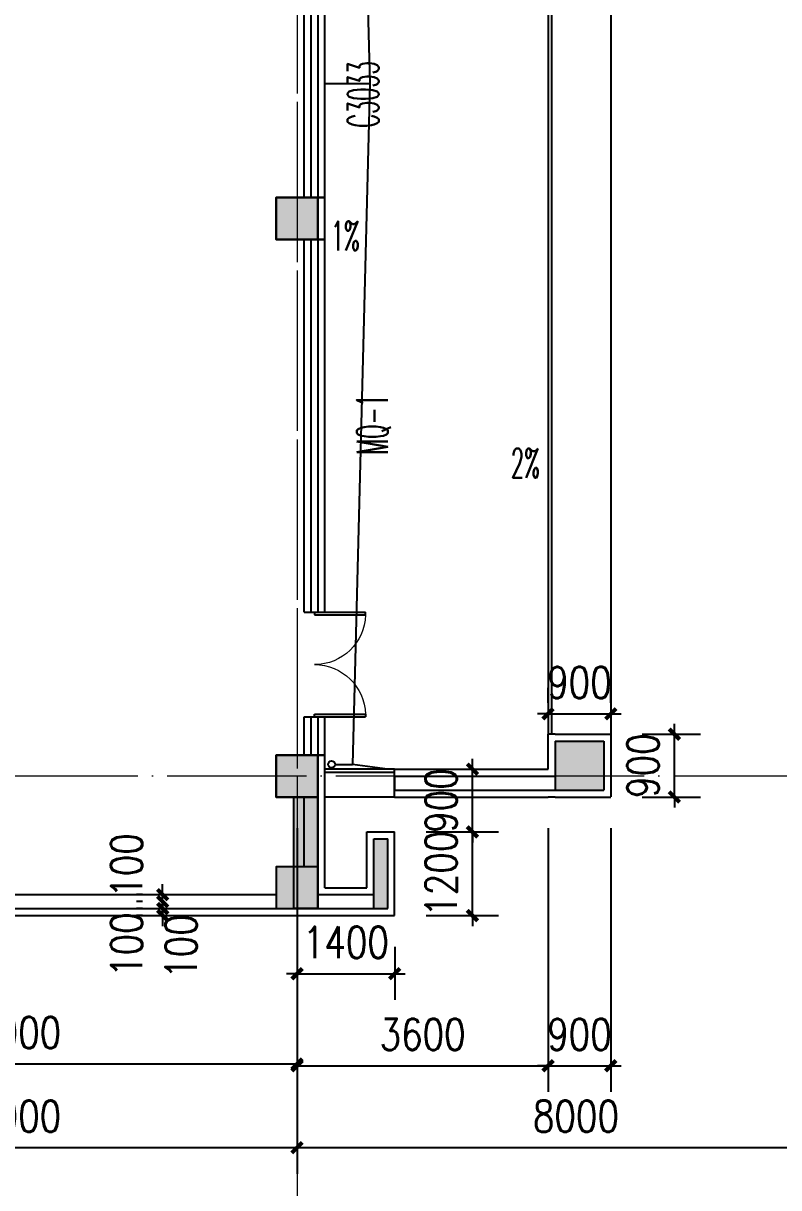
# Model space of a CAD drawing. Extents: x 1417642 to 3570900, y 124798 to 1191112.
# Drawn here: x 1537052 to 1547887, y 516867 to 533571 of the extents above; entities that cross this region are included whole.
import ezdxf

# ---------------------------------------------------------------- set-up
doc = ezdxf.new("R2010")
doc.units = 0
doc.header["$LTSCALE"] = 1000
doc.header["$MEASUREMENT"] = 0
doc.linetypes.add('DOTE', pattern=[2.42, 2, -0.2, 0.02, -0.2])
doc.layers.get('0').update_dxf_attribs({"linetype": 'CONTINUOUS'})
doc.layers.get('Defpoints').update_dxf_attribs({"linetype": 'CONTINUOUS'})
for name, color, linetype in [('AXIS', 3, 'CONTINUOUS'), ('colu', 2, 'CONTINUOUS'), ('COLUMN', 9, 'CONTINUOUS'), ('DIM_SYMB', 3, 'CONTINUOUS'), ('DOTE', 1, 'DOTE'), ('PUB_DIM', 3, 'CONTINUOUS'), ('PUB_HATCH', 8, 'CONTINUOUS'), ('PUB_TEXT', 40, 'CONTINUOUS'), ('STAIR', 2, 'CONTINUOUS'), ('SURFACE', 6, 'CONTINUOUS'), ('tiaozheng', 20, 'CONTINUOUS'), ('WALL', 4, 'CONTINUOUS'), ('WINDOW', 2, 'CONTINUOUS'), ('WINDOW_TEXT', 7, 'CONTINUOUS'), ('柱填充 @ 1', 8, 'CONTINUOUS'), ('立面造型', 40, 'CONTINUOUS')]:
    doc.layers.add(name, color=color, linetype=linetype)
doc.styles.add('_TCH_DIM', font='ROMANS', dxfattribs={"width": 0.7, "bigfont": 'Z'})
doc.styles.add('_TCH_WINDOW', font='ROMANS.shx', dxfattribs={"width": 0.7, "height": 400, "bigfont": 'Z.shx'})
doc.styles.add('DIM_FONT', font='SIMPLEX.shx', dxfattribs={"width": 0.8})
doc.dimstyles.new('DIMN150', dxfattribs={"dimscale": 1.5, "dimtxt": 300, "dimasz": 100, "dimexe": 250, "dimexo": 300, "dimgap": 150, "dimtad": 1, "dimdec": 0, "dimzin": 0, "dimdsep": 46, "dimtxsty": 'DIM_FONT', "dimblk": 'ARCHTICK', "dimcen": 0.09, "dimdle": 1.5, "dimclrt": 7, "dimazin": 2, "dimtfac": 1, "dimtdec": 0, "dimtix": 1, "dimtmove": 2, "dimatfit": 3, "dimldrblk": 'ARCHTICK', "dimfxl": 1, "dimtolj": 1, "dimtzin": 0, "dimarcsym": 0})

# ---------------------------------------------------------------- blocks, each defined once
blk = doc.blocks.new('5873')
at = {"layer": '柱填充 @ 1', "ltscale": 1000}
for points in [[(1604828, 702485), (1605428, 702485), (1605428, 701885), (1604828, 701885)], [(1604828, 694485), (1605428, 694485), (1605428, 693885), (1604828, 693885)]]:
    blk.add_hatch(color=256, dxfattribs=at).paths.add_polyline_path(points)
h = blk.add_hatch(color=256, dxfattribs=at)
h.paths.add_polyline_path([(1605428, 693885), (1605128, 693885), (1605128, 692585), (1605428, 692585)])
h.paths.add_polyline_path([(1605128, 693885), (1605078, 693885), (1605078, 692585), (1605128, 692585)])
h.paths.add_polyline_path([(1605428, 692585), (1605128, 692585), (1605128, 692285), (1605428, 692285)])
h.paths.add_polyline_path([(1605128, 692585), (1605078, 692585), (1605078, 692285), (1605128, 692285)])
at = {"layer": 'colu', "ltscale": 1000}
for p, q in [((1605078, 693885), (1605078, 692285)), ((1605428, 693885), (1605428, 692285)), ((1605428, 692285), (1605078, 692285))]:
    blk.add_line(p, q, dxfattribs=at)
for points in [[(1604828, 702485), (1605428, 702485), (1605428, 701885), (1604828, 701885)], [(1604828, 694485), (1605428, 694485), (1605428, 693885), (1604828, 693885)]]:
    blk.add_lwpolyline(points, close=True, dxfattribs=at)
blk = doc.blocks.new('_ArchTick')
at = {"color": 0, "linetype": 'ByBlock', "const_width": 0.4}
blk.add_lwpolyline([(-0.5, -0.5), (0.5, 0.5)], dxfattribs=at)
blk = doc.blocks.new('*D2347')
at = {"layer": 'Defpoints', "color": 0}
for p in [(1539051, 521071), (1539212, 521071), (1539212, 520971)]:
    blk.add_point(p, dxfattribs=at)
at = {"layer": 'PUB_DIM', "color": 0, "lineweight": -2}
for p, q in [((1539051, 521071), (1539051, 521221)), ((1538762, 521071), (1538676, 521071)), ((1539051, 520971), (1539051, 521071)), ((1538762, 520971), (1538676, 520971)), ((1539051, 520971), (1539051, 520821))]:
    blk.add_line(p, q, dxfattribs=at)
at = {"layer": 'PUB_DIM', "color": 0, "lineweight": -2, "xscale": 150, "yscale": 150, "zscale": 150}
for p, rotation in [((1539051, 521071), 270), ((1539051, 520971), 90)]:
    blk.add_blockref('_ArchTick', p, dxfattribs=dict(at, rotation=rotation))
at = {"layer": 'PUB_DIM', "color": 7, "insert": (1538533, 521489), "char_height": 450, "attachment_point": 5, "rotation": 90, "style": 'DIM_FONT'}
blk.add_mtext('\\A1;100', dxfattribs=at)
blk = doc.blocks.new('*D2348')
at = {"layer": 'Defpoints', "color": 0}
for p in [(1539051, 520971), (1539212, 520971), (1539212, 520871)]:
    blk.add_point(p, dxfattribs=at)
at = {"layer": 'PUB_DIM', "color": 0, "lineweight": -2}
for p, q in [((1539051, 520971), (1539051, 521121)), ((1538762, 520971), (1538676, 520971)), ((1538762, 520871), (1538676, 520871)), ((1539051, 520871), (1539051, 520971)), ((1539051, 520871), (1539051, 520721))]:
    blk.add_line(p, q, dxfattribs=at)
at = {"layer": 'PUB_DIM', "color": 0, "lineweight": -2, "xscale": 150, "yscale": 150, "zscale": 150}
for p, rotation in [((1539051, 520971), 270), ((1539051, 520871), 90)]:
    blk.add_blockref('_ArchTick', p, dxfattribs=dict(at, rotation=rotation))
at = {"layer": 'PUB_DIM', "color": 7, "insert": (1539316, 520326), "char_height": 450, "attachment_point": 5, "rotation": 90, "style": 'DIM_FONT'}
blk.add_mtext('\\A1;100', dxfattribs=at)
blk = doc.blocks.new('*D2349')
at = {"layer": 'Defpoints', "color": 0}
for p in [(1539051, 520871), (1539212, 520871), (1539212, 520771)]:
    blk.add_point(p, dxfattribs=at)
at = {"layer": 'PUB_DIM', "color": 0, "lineweight": -2}
for p, q in [((1539051, 520871), (1539051, 521021)), ((1538762, 520871), (1538676, 520871)), ((1539051, 520771), (1539051, 520871)), ((1538762, 520771), (1538676, 520771)), ((1539051, 520771), (1539051, 520621))]:
    blk.add_line(p, q, dxfattribs=at)
at = {"layer": 'PUB_DIM', "color": 0, "lineweight": -2, "xscale": 150, "yscale": 150, "zscale": 150}
for p, rotation in [((1539051, 520871), 270), ((1539051, 520771), 90)]:
    blk.add_blockref('_ArchTick', p, dxfattribs=dict(at, rotation=rotation))
at = {"layer": 'PUB_DIM', "color": 7, "insert": (1538533, 520353), "char_height": 450, "attachment_point": 5, "rotation": 90, "style": 'DIM_FONT'}
blk.add_mtext('\\A1;100', dxfattribs=at)
blk = doc.blocks.new('*D2560')
at = {"layer": 'Defpoints', "color": 0}
for p in [(1544579, 522473), (1545479, 522473), (1545479, 518616)]:
    blk.add_point(p, dxfattribs=at)
at = {"layer": 'PUB_DIM', "color": 0, "lineweight": -2}
for p, q in [((1544579, 522023), (1544579, 518241)), ((1545479, 522023), (1545479, 518241)), ((1544579, 518616), (1544429, 518616)), ((1544579, 518616), (1545479, 518616)), ((1545479, 518616), (1545629, 518616))]:
    blk.add_line(p, q, dxfattribs=at)
at = {"layer": 'PUB_DIM', "color": 0, "lineweight": -2, "xscale": 150, "yscale": 150, "zscale": 150}
blk.add_blockref('_ArchTick', (1544579, 518616), dxfattribs=at)
at = {"layer": 'PUB_DIM', "color": 0, "lineweight": -2, "xscale": 150, "yscale": 150, "zscale": 150, "rotation": 180}
blk.add_blockref('_ArchTick', (1545479, 518616), dxfattribs=at)
at = {"layer": 'PUB_DIM', "color": 7, "insert": (1545029, 519066), "char_height": 450, "attachment_point": 5, "style": 'DIM_FONT'}
blk.add_mtext('\\A1;900', dxfattribs=at)
blk = doc.blocks.new('*D2561')
at = {"layer": 'Defpoints', "color": 0}
for p in [(1540979, 522473), (1544579, 522473), (1544579, 518616)]:
    blk.add_point(p, dxfattribs=at)
at = {"layer": 'PUB_DIM', "color": 0, "lineweight": -2}
for p, q in [((1540979, 522023), (1540979, 518241)), ((1544579, 522023), (1544579, 518241)), ((1540976, 518616), (1544581, 518616))]:
    blk.add_line(p, q, dxfattribs=at)
at = {"layer": 'PUB_DIM', "color": 0, "lineweight": -2, "xscale": 150, "yscale": 150, "zscale": 150, "rotation": 180}
blk.add_blockref('_ArchTick', (1540979, 518616), dxfattribs=at)
at = {"layer": 'PUB_DIM', "color": 0, "lineweight": -2, "xscale": 150, "yscale": 150, "zscale": 150}
blk.add_blockref('_ArchTick', (1544579, 518616), dxfattribs=at)
at = {"layer": 'PUB_DIM', "color": 7, "insert": (1542779, 519066), "char_height": 450, "attachment_point": 5, "style": 'DIM_FONT'}
blk.add_mtext('\\A1;3600', dxfattribs=at)
blk = doc.blocks.new('*D2569')
at = {"layer": 'Defpoints', "color": 0}
for p in [(1545479, 523371), (1546391, 523371), (1545479, 522471)]:
    blk.add_point(p, dxfattribs=at)
at = {"layer": 'PUB_DIM', "color": 0, "lineweight": -2}
for p, q in [((1546391, 523371), (1546391, 523521)), ((1545929, 523371), (1546766, 523371)), ((1546391, 522471), (1546391, 523371)), ((1545929, 522471), (1546766, 522471)), ((1546391, 522471), (1546391, 522321))]:
    blk.add_line(p, q, dxfattribs=at)
at = {"layer": 'PUB_DIM', "color": 0, "lineweight": -2, "xscale": 150, "yscale": 150, "zscale": 150}
for p, rotation in [((1546391, 523371), 270), ((1546391, 522471), 90)]:
    blk.add_blockref('_ArchTick', p, dxfattribs=dict(at, rotation=rotation))
at = {"layer": 'PUB_DIM', "color": 7, "insert": (1545941, 522921), "char_height": 450, "attachment_point": 5, "rotation": 90, "style": 'DIM_FONT'}
blk.add_mtext('\\A1;900', dxfattribs=at)
blk = doc.blocks.new('*D2570')
at = {"layer": 'Defpoints', "color": 0}
for p in [(1545479, 523664), (1544579, 523371), (1545479, 523371)]:
    blk.add_point(p, dxfattribs=at)
at = {"layer": 'PUB_DIM', "color": 0, "lineweight": -2}
for p, q in [((1544579, 523821), (1544579, 524039)), ((1545479, 523821), (1545479, 524039)), ((1544579, 523664), (1544429, 523664)), ((1544579, 523664), (1545479, 523664)), ((1545479, 523664), (1545629, 523664))]:
    blk.add_line(p, q, dxfattribs=at)
at = {"layer": 'PUB_DIM', "color": 0, "lineweight": -2, "xscale": 150, "yscale": 150, "zscale": 150}
blk.add_blockref('_ArchTick', (1544579, 523664), dxfattribs=at)
at = {"layer": 'PUB_DIM', "color": 0, "lineweight": -2, "xscale": 150, "yscale": 150, "zscale": 150, "rotation": 180}
blk.add_blockref('_ArchTick', (1545479, 523664), dxfattribs=at)
at = {"layer": 'PUB_DIM', "color": 7, "insert": (1545029, 524114), "char_height": 450, "attachment_point": 5, "style": 'DIM_FONT'}
blk.add_mtext('\\A1;900', dxfattribs=at)
blk = doc.blocks.new('*D2571')
at = {"layer": 'Defpoints', "color": 0}
for p in [(1540979, 520771), (1542379, 520771), (1542379, 519937)]:
    blk.add_point(p, dxfattribs=at)
at = {"layer": 'PUB_DIM', "color": 0, "lineweight": -2}
for p, q in [((1540979, 520321), (1540979, 519562)), ((1542379, 520321), (1542379, 519562)), ((1540979, 519937), (1540829, 519937)), ((1540979, 519937), (1542379, 519937)), ((1542379, 519937), (1542529, 519937))]:
    blk.add_line(p, q, dxfattribs=at)
at = {"layer": 'PUB_DIM', "color": 0, "lineweight": -2, "xscale": 150, "yscale": 150, "zscale": 150}
blk.add_blockref('_ArchTick', (1540979, 519937), dxfattribs=at)
at = {"layer": 'PUB_DIM', "color": 0, "lineweight": -2, "xscale": 150, "yscale": 150, "zscale": 150, "rotation": 180}
blk.add_blockref('_ArchTick', (1542379, 519937), dxfattribs=at)
at = {"layer": 'PUB_DIM', "color": 7, "insert": (1541679, 520387), "char_height": 450, "attachment_point": 5, "style": 'DIM_FONT'}
blk.add_mtext('\\A1;1400', dxfattribs=at)
blk = doc.blocks.new('*D2572')
at = {"layer": 'Defpoints', "color": 0}
for p in [(1542379, 521971), (1543495, 521971), (1542379, 520771)]:
    blk.add_point(p, dxfattribs=at)
at = {"layer": 'PUB_DIM', "color": 0, "lineweight": -2}
for p, q in [((1543495, 521971), (1543495, 522121)), ((1542829, 521971), (1543870, 521971)), ((1543495, 520771), (1543495, 521971)), ((1542829, 520771), (1543870, 520771)), ((1543495, 520771), (1543495, 520621))]:
    blk.add_line(p, q, dxfattribs=at)
at = {"layer": 'PUB_DIM', "color": 0, "lineweight": -2, "xscale": 150, "yscale": 150, "zscale": 150}
for p, rotation in [((1543495, 521971), 270), ((1543495, 520771), 90)]:
    blk.add_blockref('_ArchTick', p, dxfattribs=dict(at, rotation=rotation))
at = {"layer": 'PUB_DIM', "color": 7, "insert": (1543045, 521371), "char_height": 450, "attachment_point": 5, "rotation": 90, "style": 'DIM_FONT'}
blk.add_mtext('\\A1;1200', dxfattribs=at)
blk = doc.blocks.new('*D2573')
at = {"layer": 'Defpoints', "color": 0}
for p in [(1542379, 522871), (1543495, 522871), (1542379, 521971)]:
    blk.add_point(p, dxfattribs=at)
at = {"layer": 'PUB_DIM', "color": 0, "lineweight": -2}
for p, q in [((1543495, 522871), (1543495, 523021)), ((1542829, 522871), (1543870, 522871)), ((1543495, 521971), (1543495, 522871)), ((1542829, 521971), (1543870, 521971)), ((1543495, 521971), (1543495, 521821))]:
    blk.add_line(p, q, dxfattribs=at)
at = {"layer": 'PUB_DIM', "color": 0, "lineweight": -2, "xscale": 150, "yscale": 150, "zscale": 150}
for p, rotation in [((1543495, 522871), 270), ((1543495, 521971), 90)]:
    blk.add_blockref('_ArchTick', p, dxfattribs=dict(at, rotation=rotation))
at = {"layer": 'PUB_DIM', "color": 7, "insert": (1543045, 522421), "char_height": 450, "attachment_point": 5, "rotation": 90, "style": 'DIM_FONT'}
blk.add_mtext('\\A1;900', dxfattribs=at)
blk = doc.blocks.new('*D2781')
at = {"layer": 'AXIS', "color": 0, "lineweight": -2}
for p, q in [((1439779, 518764), (1439779, 515867)), ((1588579, 518764), (1588579, 515867)), ((1439776, 516242), (1588581, 516242))]:
    blk.add_line(p, q, dxfattribs=at)
at = {"layer": 'Defpoints', "color": 0}
for p in [(1439779, 519214), (1588579, 519214), (1588579, 516242)]:
    blk.add_point(p, dxfattribs=at)
at = {"layer": 'AXIS', "color": 0, "lineweight": -2, "xscale": 150, "yscale": 150, "zscale": 150, "rotation": 180}
blk.add_blockref('_ArchTick', (1439779, 516242), dxfattribs=at)
at = {"layer": 'AXIS', "color": 0, "lineweight": -2, "xscale": 150, "yscale": 150, "zscale": 150}
blk.add_blockref('_ArchTick', (1588579, 516242), dxfattribs=at)
at = {"layer": 'AXIS', "color": 7, "insert": (1514179, 516692), "char_height": 450, "attachment_point": 5, "style": 'DIM_FONT'}
blk.add_mtext('\\A1;148800', dxfattribs=at)
blk = doc.blocks.new('*D2794')
at = {"layer": 'AXIS', "color": 0, "lineweight": -2}
for p, q in [((1532979, 519748), (1532979, 517067)), ((1540979, 519748), (1540979, 517067)), ((1532976, 517442), (1540981, 517442))]:
    blk.add_line(p, q, dxfattribs=at)
at = {"layer": 'Defpoints', "color": 0}
for p in [(1532979, 520198), (1540979, 520198), (1540979, 517442)]:
    blk.add_point(p, dxfattribs=at)
at = {"layer": 'AXIS', "color": 0, "lineweight": -2, "xscale": 150, "yscale": 150, "zscale": 150, "rotation": 180}
blk.add_blockref('_ArchTick', (1532979, 517442), dxfattribs=at)
at = {"layer": 'AXIS', "color": 0, "lineweight": -2, "xscale": 150, "yscale": 150, "zscale": 150}
blk.add_blockref('_ArchTick', (1540979, 517442), dxfattribs=at)
at = {"layer": 'AXIS', "color": 7, "insert": (1536979, 517892), "char_height": 450, "attachment_point": 5, "style": 'DIM_FONT'}
blk.add_mtext('\\A1;8000', dxfattribs=at)
blk = doc.blocks.new('*D2795')
at = {"layer": 'AXIS', "color": 0, "lineweight": -2}
for p, q in [((1540979, 519748), (1540979, 517067)), ((1548979, 519748), (1548979, 517067)), ((1540976, 517442), (1548981, 517442))]:
    blk.add_line(p, q, dxfattribs=at)
at = {"layer": 'Defpoints', "color": 0}
for p in [(1540979, 520198), (1548979, 520198), (1548979, 517442)]:
    blk.add_point(p, dxfattribs=at)
at = {"layer": 'AXIS', "color": 0, "lineweight": -2, "xscale": 150, "yscale": 150, "zscale": 150, "rotation": 180}
blk.add_blockref('_ArchTick', (1540979, 517442), dxfattribs=at)
at = {"layer": 'AXIS', "color": 0, "lineweight": -2, "xscale": 150, "yscale": 150, "zscale": 150}
blk.add_blockref('_ArchTick', (1548979, 517442), dxfattribs=at)
at = {"layer": 'AXIS', "color": 7, "insert": (1544979, 517892), "char_height": 450, "attachment_point": 5, "style": 'DIM_FONT'}
blk.add_mtext('\\A1;8000', dxfattribs=at)
blk = doc.blocks.new('*D2920')
at = {"layer": 'Defpoints', "color": 0}
for p in [(1532979, 520862), (1540979, 520862), (1540979, 518642)]:
    blk.add_point(p, dxfattribs=at)
at = {"layer": 'PUB_DIM', "color": 0, "lineweight": -2}
for p, q in [((1532979, 520412), (1532979, 518267)), ((1540979, 520412), (1540979, 518267)), ((1532976, 518642), (1540981, 518642))]:
    blk.add_line(p, q, dxfattribs=at)
at = {"layer": 'PUB_DIM', "color": 0, "lineweight": -2, "xscale": 150, "yscale": 150, "zscale": 150, "rotation": 180}
blk.add_blockref('_ArchTick', (1532979, 518642), dxfattribs=at)
at = {"layer": 'PUB_DIM', "color": 0, "lineweight": -2, "xscale": 150, "yscale": 150, "zscale": 150}
blk.add_blockref('_ArchTick', (1540979, 518642), dxfattribs=at)
at = {"layer": 'PUB_DIM', "color": 7, "insert": (1536979, 519092), "char_height": 450, "attachment_point": 5, "style": 'DIM_FONT'}
blk.add_mtext('\\A1;8000', dxfattribs=at)
blk = doc.blocks.new('_FZH')
blk.add_lwpolyline([(-0.5, -0.5), (0.5, -0.5), (0.5, 0.5), (-0.5, 0.5)], close=True)
at = {"layer": 'PUB_HATCH'}
blk.add_solid([(-0.5, -0.5), (0.5, -0.5), (-0.5, 0.5), (0.5, 0.5)], dxfattribs=at)
blk = doc.blocks.new('$TCHSYS$WIN2D')
for p, q in [((-0.5, 0.5), (0.5, 0.5)), ((-0.5, 0.5), (-0.5, -0.5)), ((0.5, 0.5), (0.5, -0.5)), ((0.5, 0.1667), (-0.5, 0.1667)), ((0.5, -0.1667), (-0.5, -0.1667)), ((-0.5, -0.5), (0.5, -0.5))]:
    blk.add_line(p, q)
blk = doc.blocks.new('$DorLib2D$00000002')
for p, q in [((-0.5, 0), (-0.5, 0.4875)), ((-0.475, 0.4875), (-0.5, 0.4875)), ((-0.475, 0), (-0.475, 0.4875)), ((0.475, 0), (0.475, 0.4875)), ((0.475, 0.4875), (0.5, 0.4875)), ((0.5, 0), (0.5, 0.4875)), ((-0.5, 0), (-0.475, 0)), ((0.5, 0), (0.475, 0))]:
    blk.add_line(p, q)
at = {"lineweight": 13}
for centre, start, end in [((-0.4875, 0), 0, 88.53072), ((0.4875, 0), 91.46928, 180)]:
    blk.add_arc(centre, 0.4875, start, end, dxfattribs=at)

msp = doc.modelspace()

# ---------------------------------------------------------------- hatches: boundary and pattern name
at = {"layer": 'PUB_HATCH'}
for points in [[(1544678.7, 522570.9), (1545378.7, 522570.9), (1545378.7, 523270.9), (1544678.7, 523270.9)], [(1542278.7, 520870.9), (1542278.7, 521870.9), (1542078.7, 521870.9), (1542078.7, 520870.9)]]:
    msp.add_hatch(color=256, dxfattribs=at).paths.add_polyline_path(points)

# ---------------------------------------------------------------- linework, layer by layer
at = {"layer": 'DIM_SYMB'}
for points in [[(1541646.1, 530161.2, 0, 0, 0), (1541646.1, 529340, 120, 0, 0), (1541646.1, 528890, 0, 0, 0)], [(1543896.9, 527262.2, 0, 0, 0), (1543221.4, 527262.2, 120, 0, 0), (1542771.4, 527262.2, 0, 0, 0)]]:
    msp.add_lwpolyline(points, format="xyseb", dxfattribs=at)
at = {"layer": 'DOTE', "lineweight": 0, "elevation": 0}
for points in [[(1540978.7, 626822.2), (1540978.7, 515570.4)], [(1540978.7, 626522.2), (1540978.7, 515570.4)], [(1594356.4, 522770.9), (1432052.3, 522770.9)]]:
    msp.add_lwpolyline(points, dxfattribs=at)
at = {"layer": 'STAIR'}
for p, q in [((1541774, 541966.7), (1542024, 532703.4)), ((1542024, 532703.4), (1541378.7, 532703.4)), ((1542024, 532703.4), (1541774, 522940.1)), ((1541524, 522940.1), (1541774, 522940.1)), ((1542274, 522870.9, 0), (1541774, 522940.1))]:
    msp.add_line(p, q, dxfattribs=at)
msp.add_circle((1541474, 522940.1), 50, dxfattribs=at)
at = {"layer": 'SURFACE'}
for p, q in [((1541378.7, 531070.9), (1541278.7, 531070.9)), ((1541378.7, 530770.9), (1541378.7, 531070.9)), ((1541378.7, 530470.9), (1541378.7, 530770.9)), ((1541378.7, 530470.9), (1541278.7, 530470.9)), ((1544678.7, 523370.9, 0), (1544578.7, 523370.9, 0)), ((1544578.7, 522870.9, 0), (1544578.7, 523370.9, 0)), ((1544678.7, 523370.9), (1545378.7, 523370.9)), ((1545378.7, 523370.9), (1545478.7, 523370.9, 0)), ((1545478.7, 523370.9), (1545478.7, 522473.4)), ((1541378.7, 523070.9), (1541278.7, 523070.9)), ((1541378.7, 522570.9), (1541378.7, 523070.9)), ((1542378.7, 522870.9), (1544578.7, 522870.9)), ((1541378.7, 521170.9), (1541378.7, 522770.9)), ((1542378.7, 522470.9), (1544578.7, 522470.9)), ((1544678.7, 522470.9, 0), (1544578.7, 522470.9, 0)), ((1544578.7, 522470.9, 0), (1544578.7, 522470.9, 0)), ((1544678.7, 522470.9), (1545378.7, 522470.9)), ((1545378.7, 522470.9), (1545478.7, 522470.9)), ((1541978.7, 521970.9, 0), (1542378.7, 521970.9, 0)), ((1541978.7, 521170.9, 0), (1541978.7, 521970.9, 0)), ((1541978.7, 521170.9), (1541978.7, 521870.9)), ((1542378.7, 520770.9, 0), (1542378.7, 521970.9, 0)), ((1542378.7, 520770.9), (1542378.7, 521870.9)), ((1541378.7, 521170.9, 0), (1541978.7, 521170.9, 0)), ((1541378.7, 521170.9), (1541978.7, 521170.9)), ((1535939.6, 520770.9), (1541178.7, 520770.9)), ((1541178.7, 520770.9), (1542378.7, 520770.9))]:
    msp.add_line(p, q, dxfattribs=at)
at = {"layer": 'WALL'}
for p, q in [((1544678.7, 523270.9), (1545378.7, 523270.9)), ((1544678.7, 523270.9), (1544678.7, 522570.9)), ((1545378.7, 523270.9), (1545378.7, 522570.9)), ((1542378.7, 522770.9), (1544678.7, 522770.9)), ((1542378.7, 522770.9), (1542378.7, 522570.9)), ((1542378.7, 522570.9), (1544678.7, 522570.9)), ((1544678.7, 522570.9), (1545378.7, 522570.9)), ((1541078.7, 521470.9), (1541078.7, 522470.9)), ((1541278.7, 521470.9), (1541278.7, 522470.9)), ((1542078.7, 520870.9), (1542078.7, 521870.9)), ((1542078.7, 521870.9), (1542278.7, 521870.9)), ((1542278.7, 520870.9), (1542278.7, 521870.9)), ((1535998.2, 521070.9), (1540678.7, 521070.9)), ((1541278.7, 521070.9), (1542078.7, 521070.9)), ((1535959.1, 520870.9), (1540678.7, 520870.9)), ((1541278.7, 520870.9), (1542078.7, 520870.9)), ((1542078.7, 520870.9), (1542278.7, 520870.9))]:
    msp.add_line(p, q, dxfattribs=at)
at = {"layer": '立面造型'}
for p, q in [((1544578.7, 540170.9, 0), (1544578.7, 523370.9, 0)), ((1544628.7, 540170.9, 0), (1544628.7, 523370.9, 0)), ((1545478.7, 540170.9, 0), (1545478.7, 523370.9, 0)), ((1542378.7, 522870.9, 0), (1541378.7, 522870.9, 0)), ((1542378.7, 522470.9, 0), (1542378.7, 522870.9, 0)), ((1542378.7, 522820.9, 0), (1541378.7, 522820.9, 0)), ((1542378.7, 522470.9, 0), (1541378.7, 522470.9, 0))]:
    msp.add_line(p, q, dxfattribs=at)

# ---------------------------------------------------------------- block references
at = {"layer": 'COLUMN', "lineweight": 0, "xscale": 600, "yscale": 600, "zscale": 600}
for p in [(1540978.7, 530770.9, 0), (1540978.7, 522770.9, 0), (1540978.7, 521170.9, 0)]:
    msp.add_blockref('_FZH', p, dxfattribs=at)
at = {"layer": 'tiaozheng'}
msp.add_blockref('5873', (-64148.9, -171414.5, 0), dxfattribs=at)
at = {"layer": 'WINDOW', "color": 2}
ref = msp.add_blockref('$TCHSYS$WIN2D', (1541228.7, 532570.9), dxfattribs=dict(at, xscale=3000, yscale=300, zscale=3000, rotation=90))
ref.add_attrib('A', 'C3033', (1542150.6, 532072.1), dxfattribs={"layer": 'WINDOW_TEXT', "color": 2, "height": 446.25, "rotation": 90, "style": '_TCH_WINDOW', "width": 0.494118})
ref = msp.add_blockref('$TCHSYS$WIN2D', (1541228.7, 527795.9), dxfattribs=dict(at, xscale=5350, yscale=300, zscale=5350, rotation=90))
ref.add_attrib('A', 'MQ-1', (1542281.6, 527381.1), dxfattribs={"layer": 'WINDOW_TEXT', "color": 2, "height": 446.25, "rotation": 90, "style": '_TCH_WINDOW', "width": 0.494118})
at = {"layer": 'WINDOW', "lineweight": 0, "xscale": 1500, "yscale": -1500, "zscale": 1500, "rotation": 90}
msp.add_blockref('$DorLib2D$00000002', (1541228.7, 524370.9), dxfattribs=at)
at = {"layer": 'WINDOW', "color": 2, "xscale": 550, "yscale": 300, "zscale": 550, "rotation": 90}
msp.add_blockref('$TCHSYS$WIN2D', (1541228.7, 523345.9), dxfattribs=at)

# ---------------------------------------------------------------- texts
at = {"layer": 'PUB_TEXT', "style": '_TCH_DIM', "width": 0.525}
for s, p in [('1%%%', (1541462.4, 530311.3)), ('2%%%', (1544047.1, 527052.2))]:
    msp.add_text(s, height=420, dxfattribs=at).set_placement(p)

# ---------------------------------------------------------------- dimensions: what is measured, and where the dimension line sits
at = {"layer": 'AXIS'}
for p1, p2, distance, picture, middle in [((1532978.7, 520198), (1540978.7, 520198), -2756.1, '*D2794', (1536978.7, 517891.9)), ((1540978.7, 520198), (1548978.7, 520198), -2756.1, '*D2795', (1544978.7, 517891.9)), ((1439778.7, 519214.1), (1588578.7, 519214.1), -2972.2, '*D2781', (1514178.7, 516691.9))]:
    dim = msp.add_aligned_dim(p1=p1, p2=p2, distance=distance, dimstyle='DIMN150', dxfattribs=at)
    dim.commit()
    dim.dimension.update_dxf_attribs({"geometry": picture, "text_midpoint": middle})
at = {"layer": 'PUB_DIM'}
for p1, p2, distance, picture, middle in [((1544578.7, 523370.9), (1545478.7, 523370.9), 293.2, '*D2570', (1545028.7, 524114.1)), ((1545478.7, 522470.9), (1545478.7, 523370.9), -912.6, '*D2569', (1545941.3, 522920.9)), ((1542378.7, 521970.9), (1542378.7, 522870.9), -1116.2, '*D2573', (1543044.9, 522420.9)), ((1540978.7, 522473.4), (1544578.7, 522473.4), -3857.2, '*D2561', (1542778.7, 519066.2)), ((1544578.7, 522473.4), (1545478.7, 522473.4), -3857.2, '*D2560', (1545028.7, 519066.2)), ((1542378.7, 520770.9), (1542378.7, 521970.9), -1116.2, '*D2572', (1543044.9, 521370.9)), ((1532978.7, 520861.9), (1540978.7, 520861.9), -2220, '*D2920', (1536978.7, 519091.9)), ((1540978.7, 520770.9), (1542378.7, 520770.9), -833.7, '*D2571', (1541678.7, 520387.2))]:
    dim = msp.add_aligned_dim(p1=p1, p2=p2, distance=distance, dimstyle='DIMN150', dxfattribs=at)
    dim.commit()
    dim.dimension.update_dxf_attribs({"geometry": picture, "text_midpoint": middle})
for base, p1, p2, picture, middle in [((1539050.9, 521070.9), (1539212.2, 520970.9), (1539212.2, 521070.9), '*D2347', (1538533.4, 521488.6)), ((1539050.9, 520870.9), (1539212.2, 520770.9), (1539212.2, 520870.9), '*D2349', (1538533.4, 520353.1)), ((1539050.9, 520970.9), (1539212.2, 520870.9), (1539212.2, 520970.9), '*D2348', (1539315.9, 520326.3))]:
    dim = msp.add_linear_dim(base=base, p1=p1, p2=p2, angle=90, dimstyle='DIMN150', dxfattribs=at)
    dim.commit()
    dim.dimension.update_dxf_attribs({"geometry": picture, "text_midpoint": middle, "dimtype": 129})

doc.saveas('drawing.dxf')
